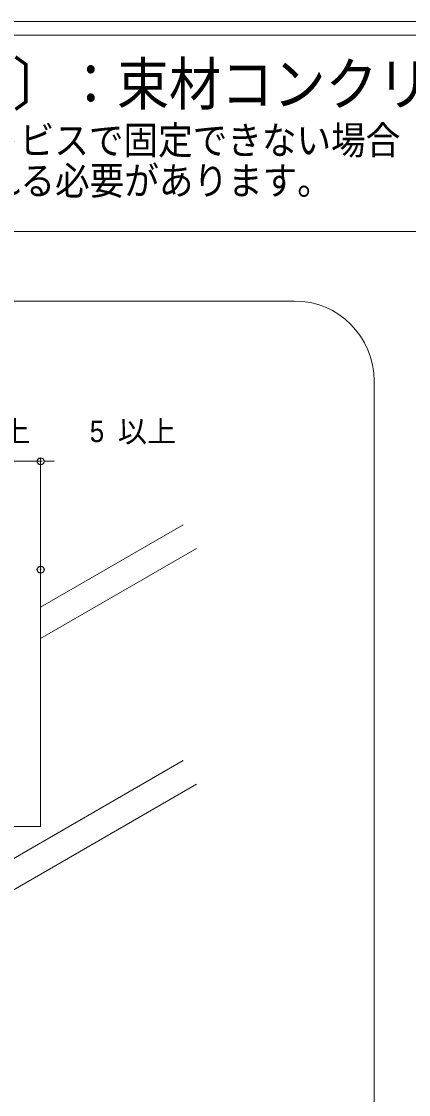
# Model space of a CAD drawing. Units: millimetres, scale not verified. Extents: x -4750 to 4750, y -3000 to 3000.
# Drawn here: x 1664 to 1807, y 1036.3 to 1432.5 of the extents above; entities that cross this region are included whole.
import ezdxf
from ezdxf.enums import TextEntityAlignment as Align

# ---------------------------------------------------------------- set-up
doc = ezdxf.new("R2010")
doc.units = ezdxf.units.MM
doc.header["$LTSCALE"] = 5
doc.header["$PDMODE"] = 32
doc.header["$PDSIZE"] = 2.5
for name, color, linetype, lineweight in [('0-3_一般', 7, 'Continuous', 9), ('0-4_0', 7, 'Continuous', 9), ('0-5_図枠', 7, 'Continuous', 9), ('0-6_文字', 7, 'Continuous', 9), ('0-7_寸法', 7, 'Continuous', 9)]:
    doc.layers.add(name, color=color, linetype=linetype, lineweight=lineweight)
doc.layers.add('0-9_Defpoints', color=7, linetype='Continuous')
doc.styles.add('Osaka', font='')
doc.styles.add('ＭＳ ゴシック', font='')
doc.styles.get('Osaka').set_extended_font_data('Osaka')
doc.styles.get('ＭＳ ゴシック').set_extended_font_data('MS Gothic')

# ---------------------------------------------------------------- blocks, each defined once
blk = doc.blocks.new('_DOT')
at = {"layer": '0-4_0'}
for p, q in [((-10, 0), (-20, 0)), ((-5, 0), (5, 0))]:
    blk.add_line(p, q, dxfattribs=at)

msp = doc.modelspace()

# ---------------------------------------------------------------- linework, layer by layer
at = {"layer": '0-3_一般'}
for p, q in [((997.757, 1329.288), (1764.807, 1329.288)), ((1794.282, 1299.813), (1794.282, 982.679)), ((1671.108, 1135.234), (1671.108, 1271.288)), ((1671.108, 1135.234), (1419.222, 1135.234))]:
    msp.add_line(p, q, dxfattribs=at)
at = {"layer": '0-3_一般', "color": 134}
for p, q in [((1723.705, 1246.619), (1671.108, 1216.252)), ((1728.705, 1237.959), (1671.108, 1204.705)), ((1723.705, 1159.619), (1625.456, 1102.895)), ((1728.705, 1150.959), (1645.456, 1102.895))]:
    msp.add_line(p, q, dxfattribs=at)
at = {"layer": '0-3_一般'}
msp.add_arc((1764.807, 1299.813), 29.475, 0, 90, dxfattribs=at)
at = {"layer": '0-5_図枠'}
msp.add_lwpolyline([(0, 1432.499), (2000, 1432.499), (2000, 132.499), (0, 132.499)], close=True, dxfattribs=at)
at = {"layer": '0-7_寸法'}
for p, q in [((1661.108, 1270.096), (1671.108, 1270.096)), ((1671.108, 1235.096), (1671.108, 1270.096)), ((1673.612, 1270.096), (1676.116, 1270.096))]:
    msp.add_line(p, q, dxfattribs=at)
msp.add_lwpolyline([(1538.825, 1427.499), (1995, 1427.499), (1995, 1354.945), (1538.825, 1354.945)], close=True, dxfattribs=at)
at = {"layer": '0-9_Defpoints'}
for p in [(1671.108, 1270.096), (1671.108, 1230.096)]:
    msp.add_point(p, dxfattribs=at)

# ---------------------------------------------------------------- block references
at = {"layer": '0-7_寸法', "xscale": 0.1251862, "yscale": 0.1251862, "rotation": 180}
msp.add_blockref('_DOT', (1671.108, 1270.096), dxfattribs=at)

# ---------------------------------------------------------------- texts
at = {"layer": '0-6_文字', "style": 'ＭＳ ゴシック', "width": 0.9}
for s, height, p in [('〔シングル工法〕：束材コンクリートビス固定', 15.69, (1525.922, 1396.886)), ('束材をコンクリートビスで固定できない場合（接着剤固定のみ）、', 10.41, (1548.356, 1380.32)), ('根太つなぎ材を入れる必要があります。', 10.41, (1548.631, 1365.387))]:
    msp.add_text(s, height=height, dxfattribs=at).set_placement(p, align=Align.BOTTOM_LEFT)
at = {"layer": '0-7_寸法', "style": 'Osaka'}
for p in [(1645.69, 1274.808), (1699.604, 1274.808)]:
    msp.add_text('以上', height=7.918, dxfattribs=at).set_placement(p, align=Align.BOTTOM_LEFT)
at = {"layer": '0-7_寸法', "style": 'Osaka', "width": 0.9}
msp.add_text('5', height=7.918, dxfattribs=at).set_placement((1689.262, 1274.808), align=Align.BOTTOM_LEFT)

doc.saveas('drawing.dxf')
